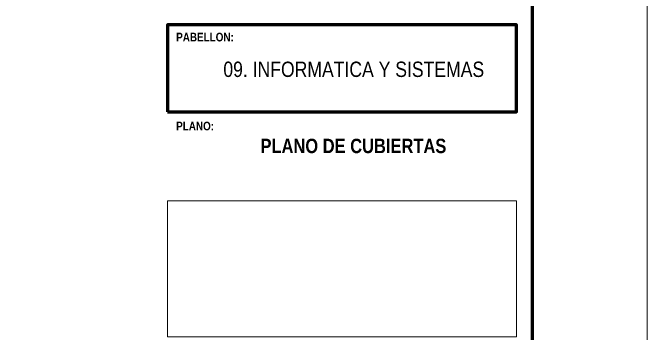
# Model space of a CAD drawing. Header units: inches. Extents: x 140 to 978, y -82 to 38.
# Drawn here: x 969.63 to 977.9, y -14.39 to -10.21 of the extents above; entities that cross this region are included whole.
import ezdxf

# ---------------------------------------------------------------- set-up
doc = ezdxf.new("R2010")
doc.units = ezdxf.units.IN
doc.header["$MEASUREMENT"] = 0
doc.layers.add('UNSAAC- ROTULO', color=7, linetype='Continuous', lineweight=60)
doc.layers.add('UNSAAC-TEXTOS ROTULO', color=7, linetype='Continuous', lineweight=15)
doc.styles.get("Standard").update_dxf_attribs({"font": 'arial.ttf'})

msp = doc.modelspace()

# ---------------------------------------------------------------- linework, layer by layer
at = {"layer": 'UNSAAC- ROTULO', "color": 5, "lineweight": 0, "flags": 128}
msp.add_lwpolyline([(901.395, 31.6513), (977.895, 31.6513), (977.895, -22.3487), (901.395, -22.3487)], close=True, dxfattribs=at)
at = {"layer": 'UNSAAC- ROTULO'}
for points in [[(902.895, 30.1513), (976.395, 30.1513), (976.395, -20.8487), (902.895, -20.8487)], [(971.642, -11.5057), (976.1903, -11.5057), (976.1903, -10.3726), (971.642, -10.3726)]]:
    msp.add_lwpolyline(points, close=True, dxfattribs=at)
at = {"layer": 'UNSAAC-TEXTOS ROTULO'}
msp.add_lwpolyline([(971.642, -12.6669), (976.1903, -12.6669), (976.1903, -14.4403), (971.642, -14.4403)], close=True, dxfattribs=at)

# ---------------------------------------------------------------- texts
at = {"layer": 'UNSAAC-TEXTOS ROTULO', "attachment_point": 1}
for s, width, insert, char_height in [('{\\fArial Narrow|b1|i0|c0|p34;PABELLON: }', 0.740049, (971.7557, -10.4749), 0.1125), ('{\\fArial Narrow|b0|i0|c0|p34;09. INFORMATICA Y SISTEMAS}', 3.67979, (972.3705, -10.851), 0.2), ('{\\fArial Narrow|b1|i0|c0|p34;PLANO:\\fArial Narrow|b0|i0|c0|p34; }', 0.472996, (971.7557, -11.6343), 0.1125), ('\\pi0.3153;{\\fArial Narrow|b1|i0|c0|p34;PLANO DE CUBIERTAS}', 3.026407, (972.539, -11.8563), 0.1875)]:
    msp.add_mtext_dynamic_manual_height_columns(s, width=width, gutter_width=12.5, heights=[0], dxfattribs=dict(at, insert=insert, char_height=char_height))

doc.saveas('drawing.dxf')
